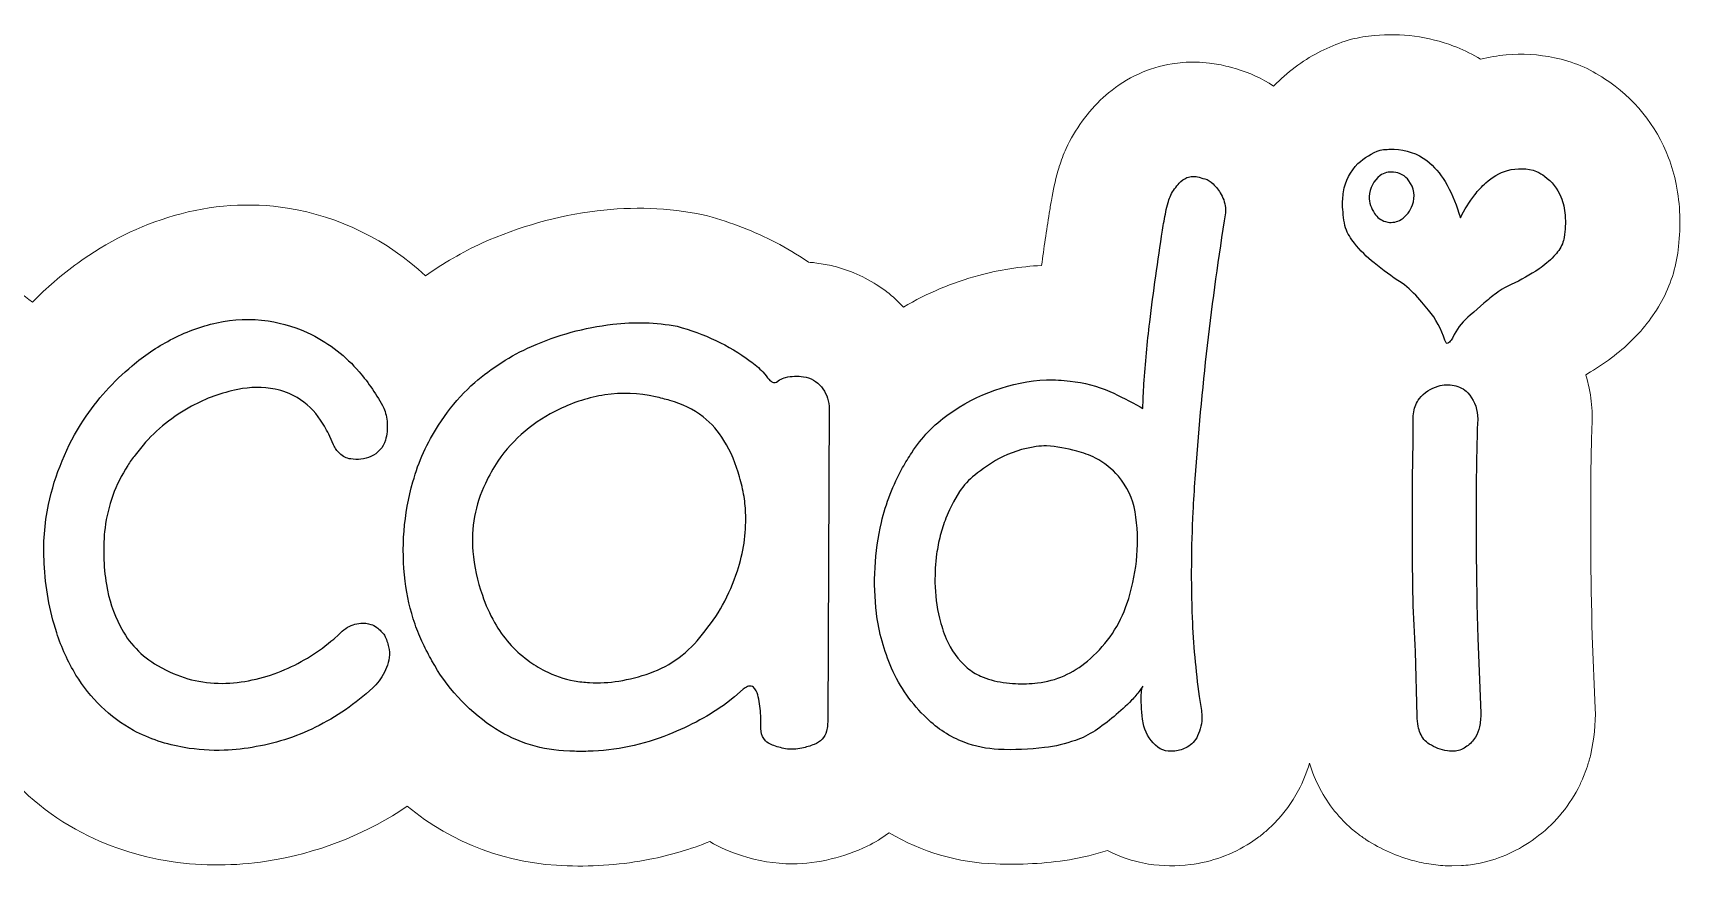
# Model space of a CAD drawing. Header units: millimetres. Extents: x -222 to 55, y 27 to 151.
# Drawn here: x -145.9 to -93.6, y 107.8 to 134.4 of the extents above; entities that cross this region are included whole.
import ezdxf

# ---------------------------------------------------------------- set-up
doc = ezdxf.new("R2010")
doc.units = ezdxf.units.MM
doc.header["$MEASUREMENT"] = 0
doc.layers.add('#Layer 1', color=7, linetype='Continuous')

msp = doc.modelspace()

# ---------------------------------------------------------------- linework, layer by layer
at = {"layer": '#Layer 1', "color": 1, "lineweight": 0}
msp.add_open_spline([(-154.1169, 107.781), (-153.5565, 107.815), (-153.0079, 107.9574), (-152.5018, 108.2005), (-152.0238, 108.429), (-151.5838, 108.7293), (-151.1969, 109.0912), (-150.6782, 109.5898), (-150.29, 110.2081), (-150.0658, 110.8918), (-149.2748, 113.31), (-147.5728, 111.9854), (-146.9399, 111.1961), (-146.1735, 110.2426), (-145.2085, 109.4678), (-144.1119, 108.9251), (-143.1607, 108.4637), (-142.1361, 108.1716), (-141.0845, 108.0621), (-140.084, 107.9538), (-139.0731, 107.9967), (-138.0854, 108.189), (-136.6195, 108.4584), (-135.2256, 109.03), (-133.9926, 109.8673), (-132.5591, 108.6863), (-130.7703, 108.0208), (-128.9133, 107.9779), (-128.0349, 107.9434), (-127.1555, 108.0121), (-126.2929, 108.1827), (-125.6437, 108.3126), (-125.0073, 108.5011), (-124.392, 108.746), (-124.0757, 108.5576), (-123.738, 108.4076), (-123.3861, 108.2989), (-122.8684, 108.1289), (-122.3274, 108.0406), (-121.7824, 108.0373), (-121.3642, 108.0366), (-120.9478, 108.0897), (-120.5432, 108.1952), (-120.151, 108.29), (-119.7695, 108.4241), (-119.4042, 108.5952), (-119.1599, 108.7166), (-118.9275, 108.861), (-118.7106, 109.0263), (-118.7106, 109.0263), (-118.7052, 109.0229), (-118.7052, 109.0229), (-117.6828, 108.4138), (-116.5223, 108.0742), (-115.3327, 108.0364), (-114.5485, 108.0032), (-113.763, 108.0472), (-112.9873, 108.1676), (-112.5772, 108.2352), (-112.173, 108.3342), (-111.7783, 108.4639), (-111.4571, 108.2957), (-111.1157, 108.1691), (-110.7626, 108.0869), (-110.7626, 108.0869), (-110.4752, 108.0319), (-110.4752, 108.0319), (-110.0379, 107.9636), (-109.5932, 107.958), (-109.1543, 108.0152), (-108.4742, 108.1002), (-107.8214, 108.3365), (-107.2446, 108.707), (-107.2446, 108.707), (-107.0185, 108.8632), (-107.0185, 108.8632), (-106.9178, 108.9382), (-106.8201, 109.0172), (-106.7256, 109.0999), (-106.7256, 109.0999), (-106.5074, 109.3048), (-106.5074, 109.3048), (-106.4262, 109.3867), (-106.3481, 109.4718), (-106.2733, 109.5595), (-106.2733, 109.5595), (-106.064, 109.8247), (-106.064, 109.8247), (-106.0026, 109.9089), (-105.9443, 109.9953), (-105.8892, 110.0836), (-105.8892, 110.0836), (-105.7234, 110.3712), (-105.7234, 110.3712), (-105.5797, 110.6453), (-105.4623, 110.9325), (-105.3729, 111.2288), (-105.3729, 111.2288), (-105.3001, 111.0125), (-105.3001, 111.0125), (-105.1088, 110.4751), (-104.8176, 109.9786), (-104.4416, 109.5497), (-104.4416, 109.5497), (-104.2179, 109.3164), (-104.2179, 109.3164), (-104.1038, 109.2047), (-103.983, 109.1003), (-103.856, 109.0033), (-103.7654, 108.9339), (-103.6722, 108.8679), (-103.5766, 108.8054), (-103.1054, 108.501), (-102.5886, 108.2737), (-102.0456, 108.1322), (-101.845, 108.082), (-101.6419, 108.0424), (-101.4372, 108.0134), (-101.2453, 107.9883), (-101.0522, 107.9749), (-100.8588, 107.9734), (-100.8588, 107.9734), (-100.5572, 107.9823), (-100.5572, 107.9823), (-100.4605, 107.9881), (-100.3641, 107.9974), (-100.268, 108.0097), (-100.268, 108.0097), (-99.9566, 108.0648), (-99.9566, 108.0648), (-99.3246, 108.1976), (-98.7295, 108.4672), (-98.2126, 108.8543), (-97.6442, 109.2685), (-97.1795, 109.8086), (-96.8547, 110.4322), (-96.7993, 110.5405), (-96.7477, 110.6504), (-96.7003, 110.7623), (-96.7003, 110.7623), (-96.5885, 111.0506), (-96.5885, 111.0506), (-96.5885, 111.0506), (-96.5602, 111.1349), (-96.5602, 111.1349), (-96.5199, 111.2612), (-96.4843, 111.3891), (-96.4537, 111.518), (-96.3435, 111.9933), (-96.2955, 112.4809), (-96.3108, 112.9684), (-96.3108, 112.9684), (-96.4076, 115.2774), (-96.4076, 115.2774), (-96.4574, 117.144), (-96.4688, 119.0108), (-96.4421, 120.8781), (-96.4363, 121.2585), (-96.4254, 121.6389), (-96.4092, 122.0188), (-96.4092, 122.0188), (-96.4092, 122.2991), (-96.4092, 122.2991), (-96.4183, 122.577), (-96.4496, 122.8539), (-96.5024, 123.1268), (-96.5024, 123.1268), (-96.5787, 123.4505), (-96.5787, 123.4505), (-96.5787, 123.4505), (-96.6062, 123.5473), (-96.6062, 123.5473), (-96.6062, 123.5473), (-96.6098, 123.5588), (-96.6098, 123.5588), (-96.6098, 123.5588), (-96.4625, 123.6458), (-96.4625, 123.6458), (-96.2007, 123.8026), (-95.9482, 123.975), (-95.7067, 124.1619), (-95.2646, 124.4994), (-94.8729, 124.8985), (-94.5439, 125.3471), (-94.5439, 125.3471), (-94.37, 125.6052), (-94.37, 125.6052), (-94.37, 125.6052), (-94.307, 125.708), (-94.307, 125.708), (-94.307, 125.708), (-94.1562, 125.9794), (-94.1562, 125.9794), (-93.891, 126.4937), (-93.7257, 127.0536), (-93.6692, 127.6295), (-93.5903, 128.2857), (-93.6156, 128.9502), (-93.7437, 129.5987), (-93.8029, 129.8861), (-93.8846, 130.1686), (-93.9885, 130.4431), (-94.3795, 131.4735), (-95.0893, 132.3522), (-96.0147, 132.9508), (-96.2525, 133.1078), (-96.5032, 133.2444), (-96.7642, 133.3588), (-97.0367, 133.4693), (-97.3188, 133.5547), (-97.6068, 133.6143), (-98.1103, 133.7207), (-98.627, 133.7516), (-99.1397, 133.7056), (-99.4116, 133.6813), (-99.681, 133.6359), (-99.9459, 133.5699), (-99.9459, 133.5699), (-100.0382, 133.6241), (-100.0382, 133.6241), (-100.284, 133.7641), (-100.5398, 133.8853), (-100.8037, 133.9868), (-101.6041, 134.288), (-102.4629, 134.4016), (-103.3141, 134.3186), (-103.5605, 134.2979), (-103.8048, 134.2581), (-104.045, 134.1998), (-104.5825, 134.0475), (-105.0932, 133.8134), (-105.5592, 133.5053), (-105.8077, 133.3428), (-106.0426, 133.1608), (-106.2617, 132.9606), (-106.2617, 132.9606), (-106.4915, 132.7352), (-106.4915, 132.7352), (-106.4915, 132.7352), (-106.5127, 132.7121), (-106.5127, 132.7121), (-106.5127, 132.7121), (-106.6521, 132.8044), (-106.6521, 132.8044), (-107.0245, 133.0313), (-107.4292, 133.2006), (-107.8521, 133.3065), (-107.8521, 133.3065), (-107.949, 133.3349), (-107.949, 133.3349), (-108.1453, 133.3835), (-108.3443, 133.421), (-108.545, 133.4466), (-108.8275, 133.4818), (-109.1129, 133.4876), (-109.3966, 133.4644), (-109.3966, 133.4644), (-109.7318, 133.4235), (-109.7318, 133.4235), (-110.4739, 133.3032), (-111.1697, 132.9852), (-111.7463, 132.5028), (-111.7463, 132.5028), (-111.9183, 132.3548), (-111.9183, 132.3548), (-112.4094, 131.8939), (-112.8081, 131.3438), (-113.0937, 130.7341), (-113.1785, 130.5481), (-113.2505, 130.3566), (-113.3093, 130.161), (-113.3093, 130.161), (-113.3128, 130.1477), (-113.3128, 130.1477), (-113.3128, 130.1477), (-113.3537, 130.0155), (-113.3537, 130.0155), (-113.4405, 129.7116), (-113.5092, 129.4025), (-113.5595, 129.0904), (-113.584, 128.954), (-113.6071, 128.8174), (-113.6287, 128.6806), (-113.7154, 128.1287), (-113.796, 127.5763), (-113.8709, 127.0227), (-114.5445, 126.9917), (-115.2125, 126.8867), (-115.8632, 126.7095), (-116.7007, 126.485), (-117.5033, 126.1462), (-118.2485, 125.7028), (-118.4125, 125.8781), (-118.5905, 126.0401), (-118.7806, 126.1871), (-118.7806, 126.1871), (-118.8463, 126.2367), (-118.8463, 126.2367), (-118.8463, 126.2367), (-119.1132, 126.4203), (-119.1132, 126.4203), (-119.1132, 126.4203), (-119.1842, 126.4647), (-119.1842, 126.4647), (-119.1842, 126.4647), (-119.4698, 126.6262), (-119.4698, 126.6262), (-119.4698, 126.6262), (-119.5435, 126.6634), (-119.5435, 126.6634), (-119.5435, 126.6634), (-119.8273, 126.792), (-119.8273, 126.792), (-119.8273, 126.792), (-119.9045, 126.8231), (-119.9045, 126.8231), (-119.9045, 126.8231), (-120.2168, 126.9323), (-120.2168, 126.9323), (-120.3857, 126.9859), (-120.5583, 127.0284), (-120.7331, 127.0591), (-120.7331, 127.0591), (-121.0612, 127.1078), (-121.0612, 127.1078), (-121.1266, 127.117), (-121.1922, 127.1227), (-121.2581, 127.1247), (-121.2581, 127.1247), (-121.259, 127.1256), (-121.259, 127.1256), (-121.259, 127.1256), (-121.4285, 127.24), (-121.4285, 127.24), (-122.0725, 127.6658), (-122.7645, 128.0144), (-123.49, 128.2788), (-123.8554, 128.4167), (-124.2278, 128.5349), (-124.6058, 128.6327), (-125.7113, 128.8574), (-126.8461, 128.899), (-127.9652, 128.756), (-129.2236, 128.6019), (-130.4514, 128.2586), (-131.6074, 127.7376), (-132.2407, 127.4486), (-132.8447, 127.099), (-133.4106, 126.6936), (-134.6217, 127.8304), (-136.145, 128.5794), (-137.7847, 128.8447), (-138.9866, 129.0325), (-140.2152, 128.9511), (-141.3817, 128.6061), (-142.4818, 128.2851), (-143.5177, 127.775), (-144.4429, 127.099), (-144.9528, 126.7259), (-145.4323, 126.3128), (-145.8763, 125.8634), (-146.4699, 126.3235), (-147.1308, 126.6896), (-147.8359, 126.949), (-148.7802, 127.2883), (-149.7853, 127.4255), (-150.7861, 127.3517), (-151.0844, 127.7252), (-151.4456, 128.0437), (-151.8532, 128.2929), (-151.8532, 128.2929), (-152.131, 128.4508), (-152.131, 128.4508), (-152.6267, 128.7149), (-153.1592, 128.9033), (-153.7107, 129.0096), (-154.0027, 129.0607), (-154.2995, 129.0757), (-154.5951, 129.0548), (-154.5951, 129.0548), (-154.8914, 129.0274), (-154.8914, 129.0274), (-155.0645, 129.0063), (-155.2362, 128.9736), (-155.4049, 128.9299), (-155.4049, 128.9299), (-155.6985, 128.8437), (-155.6985, 128.8437), (-155.6985, 128.8437), (-155.7616, 128.8225), (-155.7616, 128.8225), (-155.7616, 128.8225), (-156.0464, 128.7126), (-156.0464, 128.7126), (-156.2072, 128.6454), (-156.3634, 128.5674), (-156.5138, 128.4791), (-156.5138, 128.4791), (-156.7871, 128.3071), (-156.7871, 128.3071), (-156.7871, 128.3071), (-156.8419, 128.269), (-156.8419, 128.269), (-156.8419, 128.269), (-157.0877, 128.0828), (-157.0877, 128.0828), (-157.0877, 128.0828), (-157.1391, 128.0401), (-157.1391, 128.0401), (-157.3106, 127.8953), (-157.4717, 127.7389), (-157.6216, 127.5717), (-157.6216, 127.5717), (-157.8222, 127.3305), (-157.8222, 127.3305), (-158.0756, 127.0062), (-158.2856, 126.6501), (-158.4467, 126.2714), (-158.4467, 126.2714), (-158.6711, 126.6927), (-158.6711, 126.6927), (-158.9238, 127.1697), (-159.1939, 127.6371), (-159.481, 128.0942), (-159.481, 128.0942), (-159.5856, 128.2575), (-159.5856, 128.2575), (-159.5856, 128.2575), (-159.5794, 128.3434), (-159.5794, 128.3434), (-159.5556, 128.7689), (-159.5854, 129.1958), (-159.6681, 129.6138), (-159.7086, 129.8235), (-159.7616, 130.0306), (-159.8269, 130.2338), (-159.9171, 130.5031), (-160.0292, 130.7643), (-160.1622, 131.0152), (-160.531, 131.6932), (-161.0758, 132.2589), (-161.7394, 132.6527), (-162.2706, 132.9717), (-162.8565, 133.1886), (-163.4674, 133.2923), (-163.4674, 133.2923), (-163.5595, 133.3065), (-163.5595, 133.3065), (-163.5595, 133.3065), (-163.8709, 133.341), (-163.8709, 133.341), (-164.2202, 133.3683), (-164.5716, 133.3543), (-164.9177, 133.2994), (-164.9177, 133.2994), (-165.237, 133.2382), (-165.237, 133.2382), (-165.3796, 133.2051), (-165.521, 133.1657), (-165.6601, 133.1203), (-165.6601, 133.1203), (-165.9448, 133.0173), (-165.9448, 133.0173), (-166.5913, 132.7633), (-167.1787, 132.3789), (-167.6702, 131.8881), (-167.7494, 131.8061), (-167.8261, 131.7215), (-167.8999, 131.6345), (-167.8999, 131.6345), (-168.0959, 131.3861), (-168.0959, 131.3861), (-168.2132, 131.2301), (-168.3182, 131.0651), (-168.41, 130.8929), (-168.6421, 130.4622), (-168.8709, 130.0327), (-169.0983, 129.5995), (-169.3743, 129.0717), (-169.6284, 128.5329), (-169.8602, 127.9843), (-170.0359, 127.5761), (-170.2056, 127.1652), (-170.3687, 126.7521), (-170.498, 126.4244), (-170.6236, 126.0952), (-170.7451, 125.7644), (-170.7451, 125.7644), (-170.7451, 125.7643), (-170.7451, 125.7643), (-170.7451, 125.7643), (-170.7453, 125.7637), (-170.7453, 125.7637), (-171.2802, 124.3942), (-174.4599, 124.7808), (-175.0382, 124.7808), (-177.2472, 124.7808), (-179.0382, 122.9898), (-179.0382, 120.7808), (-179.0382, 118.5718), (-177.2472, 116.7808), (-175.0382, 116.7808), (-173.8103, 116.7808), (-173.345, 115.2637), (-173.4771, 114.2146), (-173.4771, 114.2146), (-173.4774, 114.2124), (-173.4774, 114.2124), (-173.4774, 114.2124), (-173.4774, 114.2123), (-173.4774, 114.2123), (-173.5232, 113.8295), (-173.5656, 113.446), (-173.6045, 113.0624), (-173.6045, 113.0624), (-173.6214, 112.8362), (-173.6214, 112.8362), (-173.6283, 112.6226), (-173.6223, 112.4087), (-173.6036, 112.1958), (-173.552, 111.669), (-173.4109, 111.1549), (-173.1867, 110.6753), (-173.1867, 110.6753), (-173.0386, 110.3844), (-173.0386, 110.3844), (-173.0386, 110.3844), (-172.9809, 110.2824), (-172.9809, 110.2824), (-172.9809, 110.2824), (-172.8017, 109.9977), (-172.8017, 109.9977), (-172.3319, 109.2954), (-171.6776, 108.736), (-170.9106, 108.3814), (-170.4435, 108.1692), (-169.9438, 108.0381), (-169.4328, 107.9937), (-168.8896, 107.9447), (-168.342, 107.9812), (-167.8103, 108.102), (-167.6599, 108.1374), (-167.5113, 108.18), (-167.365, 108.2297), (-167.365, 108.2297), (-167.0651, 108.3451), (-167.0651, 108.3451), (-166.9585, 108.3907), (-166.8535, 108.4401), (-166.7503, 108.4931), (-166.7503, 108.4931), (-166.6918, 108.5242), (-166.6918, 108.5242), (-166.6918, 108.5242), (-166.4124, 108.6893), (-166.4124, 108.6893), (-166.3068, 108.7566), (-166.204, 108.8281), (-166.1045, 108.9039), (-166.1045, 108.9039), (-165.865, 109.1008), (-165.865, 109.1008), (-165.5953, 109.3402), (-165.3538, 109.61), (-165.1456, 109.9045), (-164.8392, 110.3289), (-164.5956, 110.7952), (-164.4226, 111.2891), (-164.3269, 111.5685), (-164.2606, 111.8572), (-164.225, 112.1506), (-164.225, 112.1506), (-164.161, 112.7227), (-164.161, 112.7227), (-164.1269, 113.0159), (-164.0889, 113.3087), (-164.0475, 113.6008), (-164.0475, 113.6008), (-163.7804, 113.6319), (-163.7804, 113.6319), (-163.6821, 113.2359), (-163.5915, 112.8376), (-163.509, 112.438), (-163.509, 112.438), (-163.3601, 111.6814), (-163.3601, 111.6814), (-163.2828, 111.3077), (-163.1566, 110.9458), (-162.9847, 110.6054), (-162.8699, 110.3759), (-162.7353, 110.1572), (-162.582, 109.9515), (-162.582, 109.9515), (-162.3994, 109.7245), (-162.3994, 109.7245), (-162.1529, 109.4394), (-161.8726, 109.1856), (-161.5647, 108.9687), (-161.5647, 108.9687), (-161.3047, 108.7965), (-161.3047, 108.7965), (-160.9488, 108.5805), (-160.5697, 108.4054), (-160.1746, 108.2741), (-160.1746, 108.2741), (-159.8828, 108.1872), (-159.8828, 108.1872), (-159.8828, 108.1872), (-159.7595, 108.1562), (-159.7595, 108.1562), (-159.7595, 108.1562), (-159.449, 108.0922), (-159.449, 108.0922), (-159.449, 108.0922), (-159.3222, 108.0719), (-159.3222, 108.0719), (-159.3222, 108.0719), (-159.0046, 108.0346), (-159.0046, 108.0346), (-158.8239, 108.019), (-158.6422, 108.0155), (-158.4609, 108.0239), (-158.4609, 108.0239), (-158.1619, 108.0453), (-158.1619, 108.0453), (-157.8478, 108.0777), (-157.5381, 108.1431), (-157.2376, 108.2404), (-157.2376, 108.2404), (-156.9502, 108.3433), (-156.9502, 108.3433), (-156.8706, 108.3747), (-156.792, 108.4085), (-156.7142, 108.4445), (-156.2025, 108.1492), (-155.6442, 107.9432), (-155.0634, 107.835), (-154.8787, 107.8055), (-154.6925, 107.7866), (-154.5055, 107.7783), (-154.5055, 107.7783), (-154.1756, 107.7783), (-154.1756, 107.7783), (-154.1756, 107.7783), (-154.1169, 107.781), (-154.1169, 107.781)], degree=3, knots=[0, 0, 0, 0, 0.0046512, 0.0046512, 0.0046512, 0.0093023, 0.0093023, 0.0093023, 0.0139535, 0.0139535, 0.0139535, 0.0186047, 0.0186047, 0.0186047, 0.0232558, 0.0232558, 0.0232558, 0.027907, 0.027907, 0.027907, 0.0325581, 0.0325581, 0.0325581, 0.0372093, 0.0372093, 0.0372093, 0.0418605, 0.0418605, 0.0418605, 0.0465116, 0.0465116, 0.0465116, 0.0511628, 0.0511628, 0.0511628, 0.055814, 0.055814, 0.055814, 0.0604651, 0.0604651, 0.0604651, 0.0651163, 0.0651163, 0.0651163, 0.0697674, 0.0697674, 0.0697674, 0.0744186, 0.0744186, 0.0744186, 0.0790698, 0.0790698, 0.0790698, 0.0837209, 0.0837209, 0.0837209, 0.0883721, 0.0883721, 0.0883721, 0.0930233, 0.0930233, 0.0930233, 0.0976744, 0.0976744, 0.0976744, 0.1023256, 0.1023256, 0.1023256, 0.1069767, 0.1069767, 0.1069767, 0.1116279, 0.1116279, 0.1116279, 0.1162791, 0.1162791, 0.1162791, 0.1209302, 0.1209302, 0.1209302, 0.1255814, 0.1255814, 0.1255814, 0.1302326, 0.1302326, 0.1302326, 0.1348837, 0.1348837, 0.1348837, 0.1395349, 0.1395349, 0.1395349, 0.144186, 0.144186, 0.144186, 0.1488372, 0.1488372, 0.1488372, 0.1534884, 0.1534884, 0.1534884, 0.1581395, 0.1581395, 0.1581395, 0.1627907, 0.1627907, 0.1627907, 0.1674419, 0.1674419, 0.1674419, 0.172093, 0.172093, 0.172093, 0.1767442, 0.1767442, 0.1767442, 0.1813953, 0.1813953, 0.1813953, 0.1860465, 0.1860465, 0.1860465, 0.1906977, 0.1906977, 0.1906977, 0.1953488, 0.1953488, 0.1953488, 0.2, 0.2, 0.2, 0.2046512, 0.2046512, 0.2046512, 0.2093023, 0.2093023, 0.2093023, 0.2139535, 0.2139535, 0.2139535, 0.2186047, 0.2186047, 0.2186047, 0.2232558, 0.2232558, 0.2232558, 0.227907, 0.227907, 0.227907, 0.2325581, 0.2325581, 0.2325581, 0.2372093, 0.2372093, 0.2372093, 0.2418605, 0.2418605, 0.2418605, 0.2465116, 0.2465116, 0.2465116, 0.2511628, 0.2511628, 0.2511628, 0.255814, 0.255814, 0.255814, 0.2604651, 0.2604651, 0.2604651, 0.2651163, 0.2651163, 0.2651163, 0.2697674, 0.2697674, 0.2697674, 0.2744186, 0.2744186, 0.2744186, 0.2790698, 0.2790698, 0.2790698, 0.2837209, 0.2837209, 0.2837209, 0.2883721, 0.2883721, 0.2883721, 0.2930233, 0.2930233, 0.2930233, 0.2976744, 0.2976744, 0.2976744, 0.3023256, 0.3023256, 0.3023256, 0.3069767, 0.3069767, 0.3069767, 0.3116279, 0.3116279, 0.3116279, 0.3162791, 0.3162791, 0.3162791, 0.3209302, 0.3209302, 0.3209302, 0.3255814, 0.3255814, 0.3255814, 0.3302326, 0.3302326, 0.3302326, 0.3348837, 0.3348837, 0.3348837, 0.3395349, 0.3395349, 0.3395349, 0.344186, 0.344186, 0.344186, 0.3488372, 0.3488372, 0.3488372, 0.3534884, 0.3534884, 0.3534884, 0.3581395, 0.3581395, 0.3581395, 0.3627907, 0.3627907, 0.3627907, 0.3674419, 0.3674419, 0.3674419, 0.372093, 0.372093, 0.372093, 0.3767442, 0.3767442, 0.3767442, 0.3813953, 0.3813953, 0.3813953, 0.3860465, 0.3860465, 0.3860465, 0.3906977, 0.3906977, 0.3906977, 0.3953488, 0.3953488, 0.3953488, 0.4, 0.4, 0.4, 0.4046512, 0.4046512, 0.4046512, 0.4093023, 0.4093023, 0.4093023, 0.4139535, 0.4139535, 0.4139535, 0.4186047, 0.4186047, 0.4186047, 0.4232558, 0.4232558, 0.4232558, 0.427907, 0.427907, 0.427907, 0.4325581, 0.4325581, 0.4325581, 0.4372093, 0.4372093, 0.4372093, 0.4418605, 0.4418605, 0.4418605, 0.4465116, 0.4465116, 0.4465116, 0.4511628, 0.4511628, 0.4511628, 0.455814, 0.455814, 0.455814, 0.4604651, 0.4604651, 0.4604651, 0.4651163, 0.4651163, 0.4651163, 0.4697674, 0.4697674, 0.4697674, 0.4744186, 0.4744186, 0.4744186, 0.4790698, 0.4790698, 0.4790698, 0.4837209, 0.4837209, 0.4837209, 0.4883721, 0.4883721, 0.4883721, 0.4930233, 0.4930233, 0.4930233, 0.4976744, 0.4976744, 0.4976744, 0.5023256, 0.5023256, 0.5023256, 0.5069767, 0.5069767, 0.5069767, 0.5116279, 0.5116279, 0.5116279, 0.5162791, 0.5162791, 0.5162791, 0.5209302, 0.5209302, 0.5209302, 0.5255814, 0.5255814, 0.5255814, 0.5302326, 0.5302326, 0.5302326, 0.5348837, 0.5348837, 0.5348837, 0.5395349, 0.5395349, 0.5395349, 0.544186, 0.544186, 0.544186, 0.5488372, 0.5488372, 0.5488372, 0.5534884, 0.5534884, 0.5534884, 0.5581395, 0.5581395, 0.5581395, 0.5627907, 0.5627907, 0.5627907, 0.5674419, 0.5674419, 0.5674419, 0.572093, 0.572093, 0.572093, 0.5767442, 0.5767442, 0.5767442, 0.5813953, 0.5813953, 0.5813953, 0.5860465, 0.5860465, 0.5860465, 0.5906977, 0.5906977, 0.5906977, 0.5953488, 0.5953488, 0.5953488, 0.6, 0.6, 0.6, 0.6046512, 0.6046512, 0.6046512, 0.6093023, 0.6093023, 0.6093023, 0.6139535, 0.6139535, 0.6139535, 0.6186047, 0.6186047, 0.6186047, 0.6232558, 0.6232558, 0.6232558, 0.627907, 0.627907, 0.627907, 0.6325581, 0.6325581, 0.6325581, 0.6372093, 0.6372093, 0.6372093, 0.6418605, 0.6418605, 0.6418605, 0.6465116, 0.6465116, 0.6465116, 0.6511628, 0.6511628, 0.6511628, 0.655814, 0.655814, 0.655814, 0.6604651, 0.6604651, 0.6604651, 0.6651163, 0.6651163, 0.6651163, 0.6697674, 0.6697674, 0.6697674, 0.6744186, 0.6744186, 0.6744186, 0.6790698, 0.6790698, 0.6790698, 0.6837209, 0.6837209, 0.6837209, 0.6883721, 0.6883721, 0.6883721, 0.6930233, 0.6930233, 0.6930233, 0.6976744, 0.6976744, 0.6976744, 0.7023256, 0.7023256, 0.7023256, 0.7069767, 0.7069767, 0.7069767, 0.7116279, 0.7116279, 0.7116279, 0.7162791, 0.7162791, 0.7162791, 0.7209302, 0.7209302, 0.7209302, 0.7255814, 0.7255814, 0.7255814, 0.7302326, 0.7302326, 0.7302326, 0.7348837, 0.7348837, 0.7348837, 0.7395349, 0.7395349, 0.7395349, 0.744186, 0.744186, 0.744186, 0.7488372, 0.7488372, 0.7488372, 0.7534884, 0.7534884, 0.7534884, 0.7581395, 0.7581395, 0.7581395, 0.7627907, 0.7627907, 0.7627907, 0.7674419, 0.7674419, 0.7674419, 0.772093, 0.772093, 0.772093, 0.7767442, 0.7767442, 0.7767442, 0.7813953, 0.7813953, 0.7813953, 0.7860465, 0.7860465, 0.7860465, 0.7906977, 0.7906977, 0.7906977, 0.7953488, 0.7953488, 0.7953488, 0.8, 0.8, 0.8, 0.8046512, 0.8046512, 0.8046512, 0.8093023, 0.8093023, 0.8093023, 0.8139535, 0.8139535, 0.8139535, 0.8186047, 0.8186047, 0.8186047, 0.8232558, 0.8232558, 0.8232558, 0.827907, 0.827907, 0.827907, 0.8325581, 0.8325581, 0.8325581, 0.8372093, 0.8372093, 0.8372093, 0.8418605, 0.8418605, 0.8418605, 0.8465116, 0.8465116, 0.8465116, 0.8511628, 0.8511628, 0.8511628, 0.855814, 0.855814, 0.855814, 0.8604651, 0.8604651, 0.8604651, 0.8651163, 0.8651163, 0.8651163, 0.8697674, 0.8697674, 0.8697674, 0.8744186, 0.8744186, 0.8744186, 0.8790698, 0.8790698, 0.8790698, 0.8837209, 0.8837209, 0.8837209, 0.8883721, 0.8883721, 0.8883721, 0.8930233, 0.8930233, 0.8930233, 0.8976744, 0.8976744, 0.8976744, 0.9023256, 0.9023256, 0.9023256, 0.9069767, 0.9069767, 0.9069767, 0.9116279, 0.9116279, 0.9116279, 0.9162791, 0.9162791, 0.9162791, 0.9209302, 0.9209302, 0.9209302, 0.9255814, 0.9255814, 0.9255814, 0.9302326, 0.9302326, 0.9302326, 0.9348837, 0.9348837, 0.9348837, 0.9395349, 0.9395349, 0.9395349, 0.944186, 0.944186, 0.944186, 0.9488372, 0.9488372, 0.9488372, 0.9534884, 0.9534884, 0.9534884, 0.9581395, 0.9581395, 0.9581395, 0.9627907, 0.9627907, 0.9627907, 0.9674419, 0.9674419, 0.9674419, 0.972093, 0.972093, 0.972093, 0.9767442, 0.9767442, 0.9767442, 0.9813953, 0.9813953, 0.9813953, 0.9860465, 0.9860465, 0.9860465, 0.9906977, 0.9906977, 0.9906977, 0.9953488, 0.9953488, 0.9953488, 1, 1, 1, 1], dxfattribs=at)
at = {"layer": '#Layer 1'}
for points, knots in [([(-100.9876, 124.5572), (-100.9876, 124.5572), (-100.9636, 124.5714), (-100.9636, 124.5714), (-100.9636, 124.5714), (-100.9369, 124.5944), (-100.9369, 124.5944), (-100.9009, 124.6339), (-100.8682, 124.6764), (-100.8393, 124.7212), (-100.8393, 124.7212), (-100.7845, 124.8322), (-100.7845, 124.8322), (-100.6555, 125.0673), (-100.4843, 125.2766), (-100.2796, 125.4495), (-100.2796, 125.4495), (-100.1652, 125.5444), (-100.1652, 125.5444), (-100.1652, 125.5444), (-99.8423, 125.8265), (-99.8423, 125.8265), (-99.7179, 125.9353), (-99.5895, 126.0394), (-99.4574, 126.1388), (-99.374, 126.2056), (-99.2854, 126.2656), (-99.1922, 126.3179), (-99.1922, 126.3179), (-98.9774, 126.4182), (-98.9774, 126.4182), (-98.6704, 126.5602), (-98.3752, 126.727), (-98.0949, 126.9166), (-97.9232, 127.0325), (-97.7645, 127.1663), (-97.6213, 127.3158), (-97.509, 127.4322), (-97.418, 127.5672), (-97.3524, 127.7149), (-97.3261, 127.7792), (-97.307, 127.846), (-97.2958, 127.9145), (-97.2591, 128.1469), (-97.2493, 128.3825), (-97.2665, 128.617), (-97.2807, 128.8172), (-97.3265, 129.014), (-97.4022, 129.1998), (-97.5099, 129.4607), (-97.6876, 129.6865), (-97.9158, 129.8527), (-97.9961, 129.9118), (-98.0809, 129.9646), (-98.1694, 130.0106), (-98.4688, 130.1129), (-98.792, 130.123), (-99.0973, 130.0398), (-99.3522, 129.9621), (-99.586, 129.8275), (-99.7811, 129.646), (-99.9096, 129.5303), (-100.0273, 129.4029), (-100.1325, 129.2654), (-100.3059, 129.0374), (-100.4587, 128.7943), (-100.5892, 128.5391), (-100.5892, 128.5391), (-100.6344, 128.6871), (-100.6344, 128.6871), (-100.739, 129.0372), (-100.8865, 129.3729), (-101.0735, 129.6868), (-101.2244, 129.9421), (-101.4217, 130.1668), (-101.6554, 130.3494), (-101.954, 130.5756), (-102.3161, 130.7022), (-102.6905, 130.7113), (-102.8389, 130.7162), (-102.9873, 130.7073), (-103.1341, 130.6847), (-103.3952, 130.5921), (-103.6344, 130.4466), (-103.8366, 130.2571), (-104.0822, 130.0164), (-104.243, 129.7023), (-104.2942, 129.3622), (-104.32, 129.2024), (-104.3295, 129.0405), (-104.3227, 128.8788), (-104.3124, 128.655), (-104.2822, 128.4326), (-104.2323, 128.2143), (-104.1638, 128.0392), (-104.069, 127.8757), (-103.9511, 127.7292), (-103.765, 127.4985), (-103.5548, 127.2887), (-103.3239, 127.1029), (-103.0505, 126.8781), (-102.7639, 126.6701), (-102.4652, 126.4803), (-102.4652, 126.4803), (-102.3658, 126.4065), (-102.3658, 126.4065), (-102.1646, 126.2425), (-101.9784, 126.0606), (-101.8098, 125.8628), (-101.8098, 125.8628), (-101.5969, 125.611), (-101.5969, 125.611), (-101.3685, 125.3256), (-101.1941, 125.001), (-101.0824, 124.6529), (-101.0824, 124.6529), (-101.062, 124.6104), (-101.062, 124.6104), (-101.062, 124.6104), (-101.039, 124.5714), (-101.039, 124.5714), (-101.039, 124.5714), (-101.0248, 124.5572), (-101.0248, 124.5572), (-101.0248, 124.5572), (-101.007, 124.5528), (-101.007, 124.5528), (-101.007, 124.5528), (-100.9876, 124.5572), (-100.9876, 124.5572)], [0, 0, 0, 0, 0.0232558, 0.0232558, 0.0232558, 0.0465116, 0.0465116, 0.0465116, 0.0697674, 0.0697674, 0.0697674, 0.0930233, 0.0930233, 0.0930233, 0.1162791, 0.1162791, 0.1162791, 0.1395349, 0.1395349, 0.1395349, 0.1627907, 0.1627907, 0.1627907, 0.1860465, 0.1860465, 0.1860465, 0.2093023, 0.2093023, 0.2093023, 0.2325581, 0.2325581, 0.2325581, 0.255814, 0.255814, 0.255814, 0.2790698, 0.2790698, 0.2790698, 0.3023256, 0.3023256, 0.3023256, 0.3255814, 0.3255814, 0.3255814, 0.3488372, 0.3488372, 0.3488372, 0.372093, 0.372093, 0.372093, 0.3953488, 0.3953488, 0.3953488, 0.4186047, 0.4186047, 0.4186047, 0.4418605, 0.4418605, 0.4418605, 0.4651163, 0.4651163, 0.4651163, 0.4883721, 0.4883721, 0.4883721, 0.5116279, 0.5116279, 0.5116279, 0.5348837, 0.5348837, 0.5348837, 0.5581395, 0.5581395, 0.5581395, 0.5813953, 0.5813953, 0.5813953, 0.6046512, 0.6046512, 0.6046512, 0.627907, 0.627907, 0.627907, 0.6511628, 0.6511628, 0.6511628, 0.6744186, 0.6744186, 0.6744186, 0.6976744, 0.6976744, 0.6976744, 0.7209302, 0.7209302, 0.7209302, 0.744186, 0.744186, 0.744186, 0.7674419, 0.7674419, 0.7674419, 0.7906977, 0.7906977, 0.7906977, 0.8139535, 0.8139535, 0.8139535, 0.8372093, 0.8372093, 0.8372093, 0.8604651, 0.8604651, 0.8604651, 0.8837209, 0.8837209, 0.8837209, 0.9069767, 0.9069767, 0.9069767, 0.9302326, 0.9302326, 0.9302326, 0.9534884, 0.9534884, 0.9534884, 0.9767442, 0.9767442, 0.9767442, 1, 1, 1, 1]), ([(-109.6466, 111.6174), (-109.5073, 111.6298), (-109.3721, 111.6714), (-109.25, 111.7397), (-109.1082, 111.8231), (-108.9946, 111.9469), (-108.9236, 112.0954), (-108.8279, 112.2917), (-108.7819, 112.5087), (-108.7897, 112.727), (-108.7912, 112.808), (-108.7982, 112.8891), (-108.811, 112.9692), (-108.811, 112.9692), (-108.8705, 113.3514), (-108.8705, 113.3514), (-108.9874, 114.1798), (-109.0622, 115.0134), (-109.0949, 115.8493), (-109.138, 116.9685), (-109.1305, 118.089), (-109.0727, 119.2075), (-109.0564, 119.5569), (-109.0357, 119.9062), (-109.0106, 120.2552), (-108.813, 123.0824), (-108.488, 125.8997), (-108.0367, 128.6979), (-108.0367, 128.6979), (-108.034, 128.7945), (-108.034, 128.7945), (-108.0409, 128.9649), (-108.0899, 129.1311), (-108.1768, 129.2779), (-108.2469, 129.4011), (-108.3335, 129.5141), (-108.434, 129.614), (-108.5061, 129.689), (-108.5962, 129.7443), (-108.6958, 129.7746), (-108.6958, 129.7746), (-108.7614, 129.7862), (-108.7614, 129.7862), (-108.7614, 129.7862), (-108.8713, 129.8226), (-108.8713, 129.8226), (-108.9383, 129.8398), (-109.0072, 129.8482), (-109.0762, 129.8474), (-109.1396, 129.8447), (-109.2021, 129.8322), (-109.2617, 129.81), (-109.3545, 129.7711), (-109.4372, 129.7117), (-109.5038, 129.6362), (-109.6112, 129.5224), (-109.7026, 129.3944), (-109.7752, 129.2558), (-109.8083, 129.1907), (-109.8321, 129.1215), (-109.8463, 129.0499), (-109.8463, 129.0499), (-109.8595, 129.0225), (-109.8595, 129.0225), (-109.891, 128.9262), (-109.9153, 128.8278), (-109.9322, 128.728), (-109.9702, 128.5326), (-110.0047, 128.3365), (-110.0359, 128.1398), (-110.1871, 127.1706), (-110.3222, 126.1987), (-110.4414, 125.2252), (-110.5206, 124.5741), (-110.5818, 123.921), (-110.6251, 123.2666), (-110.6414, 123.0072), (-110.6525, 122.7476), (-110.6578, 122.4878), (-110.6578, 122.4878), (-110.7439, 122.5418), (-110.7439, 122.5418), (-111.0596, 122.7108), (-111.3793, 122.8723), (-111.7027, 123.0261), (-112.1044, 123.2002), (-112.5304, 123.3119), (-112.9658, 123.3571), (-113.2142, 123.3849), (-113.4638, 123.3989), (-113.7136, 123.3987), (-114.8366, 123.3351), (-115.9182, 122.9527), (-116.8315, 122.2962), (-117.2904, 121.9677), (-117.6829, 121.5557), (-117.989, 121.0818), (-118.09, 120.9281), (-118.1865, 120.7713), (-118.2782, 120.6118), (-118.5842, 120.0664), (-118.8103, 119.48), (-118.9497, 118.8705), (-119.1693, 117.9261), (-119.2225, 116.9505), (-119.1066, 115.9877), (-119.0327, 115.3864), (-118.8714, 114.7993), (-118.6278, 114.2446), (-118.3645, 113.6468), (-117.9856, 113.1069), (-117.5127, 112.656), (-117.1726, 112.3272), (-116.7712, 112.0683), (-116.3312, 111.8941), (-115.9805, 111.7611), (-115.6105, 111.6859), (-115.2357, 111.6714), (-114.7481, 111.6474), (-114.2593, 111.6657), (-113.7748, 111.7264), (-113.4423, 111.7673), (-113.1151, 111.8441), (-112.7991, 111.9553), (-112.5807, 112.0323), (-112.3718, 112.1341), (-112.1763, 112.2587), (-111.7597, 112.545), (-111.3713, 112.8702), (-111.0162, 113.2299), (-110.9234, 113.3271), (-110.8363, 113.4295), (-110.7553, 113.5369), (-110.7553, 113.5369), (-110.6578, 113.6797), (-110.6578, 113.6797), (-110.6578, 113.6797), (-110.6747, 113.6513), (-110.6747, 113.6513), (-110.6934, 113.5977), (-110.7043, 113.542), (-110.7075, 113.4855), (-110.7193, 113.201), (-110.7068, 112.9161), (-110.6703, 112.6338), (-110.6601, 112.5562), (-110.6452, 112.4792), (-110.6258, 112.4033), (-110.5491, 112.1424), (-110.3954, 111.911), (-110.1851, 111.7389), (-110.087, 111.6685), (-109.9718, 111.6258), (-109.8515, 111.6156), (-109.7834, 111.6091), (-109.7147, 111.6096), (-109.6466, 111.6174)], [0, 0, 0, 0, 0.0192308, 0.0192308, 0.0192308, 0.0384615, 0.0384615, 0.0384615, 0.0576923, 0.0576923, 0.0576923, 0.0769231, 0.0769231, 0.0769231, 0.0961538, 0.0961538, 0.0961538, 0.1153846, 0.1153846, 0.1153846, 0.1346154, 0.1346154, 0.1346154, 0.1538462, 0.1538462, 0.1538462, 0.1730769, 0.1730769, 0.1730769, 0.1923077, 0.1923077, 0.1923077, 0.2115385, 0.2115385, 0.2115385, 0.2307692, 0.2307692, 0.2307692, 0.25, 0.25, 0.25, 0.2692308, 0.2692308, 0.2692308, 0.2884615, 0.2884615, 0.2884615, 0.3076923, 0.3076923, 0.3076923, 0.3269231, 0.3269231, 0.3269231, 0.3461538, 0.3461538, 0.3461538, 0.3653846, 0.3653846, 0.3653846, 0.3846154, 0.3846154, 0.3846154, 0.4038462, 0.4038462, 0.4038462, 0.4230769, 0.4230769, 0.4230769, 0.4423077, 0.4423077, 0.4423077, 0.4615385, 0.4615385, 0.4615385, 0.4807692, 0.4807692, 0.4807692, 0.5, 0.5, 0.5, 0.5192308, 0.5192308, 0.5192308, 0.5384615, 0.5384615, 0.5384615, 0.5576923, 0.5576923, 0.5576923, 0.5769231, 0.5769231, 0.5769231, 0.5961538, 0.5961538, 0.5961538, 0.6153846, 0.6153846, 0.6153846, 0.6346154, 0.6346154, 0.6346154, 0.6538462, 0.6538462, 0.6538462, 0.6730769, 0.6730769, 0.6730769, 0.6923077, 0.6923077, 0.6923077, 0.7115385, 0.7115385, 0.7115385, 0.7307692, 0.7307692, 0.7307692, 0.75, 0.75, 0.75, 0.7692308, 0.7692308, 0.7692308, 0.7884615, 0.7884615, 0.7884615, 0.8076923, 0.8076923, 0.8076923, 0.8269231, 0.8269231, 0.8269231, 0.8461538, 0.8461538, 0.8461538, 0.8653846, 0.8653846, 0.8653846, 0.8846154, 0.8846154, 0.8846154, 0.9038462, 0.9038462, 0.9038462, 0.9230769, 0.9230769, 0.9230769, 0.9423077, 0.9423077, 0.9423077, 0.9615385, 0.9615385, 0.9615385, 0.9807692, 0.9807692, 0.9807692, 1, 1, 1, 1]), ([(-102.8892, 128.3988), (-102.8892, 128.3988), (-102.963, 128.4167), (-102.963, 128.4167), (-103.106, 128.4579), (-103.2289, 128.55), (-103.3089, 128.6755), (-103.42, 128.8327), (-103.4809, 129.0198), (-103.4836, 129.2123), (-103.4686, 129.4736), (-103.341, 129.7156), (-103.1341, 129.8758), (-103.0109, 129.9628), (-102.8602, 130.002), (-102.7101, 129.9857), (-102.5152, 129.9719), (-102.3368, 129.8712), (-102.224, 129.7117), (-102.0567, 129.4936), (-102.0125, 129.2051), (-102.107, 128.9471), (-102.1733, 128.756), (-102.3008, 128.5923), (-102.4698, 128.4813), (-102.5953, 128.4047), (-102.7441, 128.3754), (-102.8892, 128.3988)], [0, 0, 0, 0, 0.1111111, 0.1111111, 0.1111111, 0.2222222, 0.2222222, 0.2222222, 0.3333333, 0.3333333, 0.3333333, 0.4444444, 0.4444444, 0.4444444, 0.5555556, 0.5555556, 0.5555556, 0.6666667, 0.6666667, 0.6666667, 0.7777778, 0.7777778, 0.7777778, 0.8888889, 0.8888889, 0.8888889, 1, 1, 1, 1]), ([(-139.7983, 111.6421), (-139.4557, 111.6536), (-139.1145, 111.6923), (-138.7782, 111.7584), (-138.0821, 111.8801), (-137.4088, 112.1074), (-136.7816, 112.4325), (-136.1236, 112.7713), (-135.5184, 113.2044), (-134.9853, 113.7178), (-134.8408, 113.8784), (-134.7271, 114.0642), (-134.6499, 114.2659), (-134.5549, 114.4701), (-134.5302, 114.7001), (-134.58, 114.9197), (-134.6081, 115.048), (-134.6523, 115.1722), (-134.7111, 115.2896), (-134.7774, 115.3873), (-134.8603, 115.4725), (-134.956, 115.5415), (-135.0136, 115.5821), (-135.0766, 115.6142), (-135.1431, 115.6373), (-135.245, 115.67), (-135.3526, 115.6811), (-135.4589, 115.6702), (-135.6307, 115.6574), (-135.7968, 115.6026), (-135.9424, 115.5105), (-136.0242, 115.4569), (-136.0969, 115.3908), (-136.1579, 115.3145), (-136.1579, 115.3145), (-136.3212, 115.1726), (-136.3212, 115.1726), (-136.7874, 114.7736), (-137.3102, 114.4459), (-137.8725, 114.2003), (-138.4632, 113.9425), (-139.0967, 113.7961), (-139.7405, 113.7683), (-140.3976, 113.7429), (-141.0503, 113.8851), (-141.6371, 114.1818), (-141.6371, 114.1818), (-141.9076, 114.3271), (-141.9076, 114.3271), (-142.4157, 114.6216), (-142.8286, 115.0556), (-143.0971, 115.5779), (-143.3106, 115.9917), (-143.4568, 116.437), (-143.53, 116.8969), (-143.6296, 117.4923), (-143.645, 118.0987), (-143.576, 118.6983), (-143.4874, 119.4025), (-143.2414, 120.0775), (-142.8568, 120.6737), (-142.7843, 120.7886), (-142.7064, 120.8999), (-142.6234, 121.0073), (-142.6234, 121.0073), (-142.3688, 121.3214), (-142.3688, 121.3214), (-141.939, 121.827), (-141.4169, 122.2466), (-140.8307, 122.5578), (-140.3729, 122.8083), (-139.8797, 122.9876), (-139.3681, 123.0901), (-138.9755, 123.1702), (-138.571, 123.1724), (-138.1777, 123.0962), (-137.9329, 123.0474), (-137.6977, 122.9591), (-137.4813, 122.8346), (-137.1836, 122.6533), (-136.9294, 122.4086), (-136.7372, 122.1178), (-136.6264, 121.9532), (-136.5294, 121.7795), (-136.4471, 121.599), (-136.4471, 121.599), (-136.329, 121.3319), (-136.329, 121.3319), (-136.2813, 121.2285), (-136.2149, 121.1346), (-136.133, 121.0552), (-136.0376, 120.9628), (-135.9152, 120.9032), (-135.7837, 120.8848), (-135.5668, 120.8503), (-135.3446, 120.8774), (-135.1422, 120.963), (-134.9209, 121.0591), (-134.7525, 121.2469), (-134.681, 121.4774), (-134.6326, 121.6567), (-134.6143, 121.8429), (-134.6268, 122.0282), (-134.6335, 122.191), (-134.6706, 122.3511), (-134.736, 122.5002), (-134.952, 122.9129), (-135.2142, 123.2999), (-135.5175, 123.6532), (-135.9363, 124.1432), (-136.4495, 124.5437), (-137.0263, 124.8313), (-137.4599, 125.0477), (-137.9248, 125.1946), (-138.4038, 125.2668), (-138.9463, 125.3452), (-139.4984, 125.3242), (-140.0334, 125.2046), (-140.5464, 125.0891), (-141.0418, 124.9058), (-141.5067, 124.66), (-141.9372, 124.4322), (-142.3416, 124.1584), (-142.7131, 123.8431), (-143.3095, 123.348), (-143.8294, 122.7676), (-144.2563, 122.1205), (-144.7875, 121.3019), (-145.1645, 120.3933), (-145.3687, 119.4392), (-145.4958, 118.8244), (-145.5411, 118.1957), (-145.5037, 117.5693), (-145.4728, 116.8216), (-145.3396, 116.0818), (-145.108, 115.3702), (-144.9554, 114.9019), (-144.7501, 114.4521), (-144.496, 114.0301), (-144.0532, 113.2927), (-143.4234, 112.6856), (-142.6704, 112.2701), (-142.1665, 112.0047), (-141.6233, 111.8218), (-141.0614, 111.7282), (-140.6443, 111.6566), (-140.2212, 111.6278), (-139.7983, 111.6421)], [0, 0, 0, 0, 0.0204082, 0.0204082, 0.0204082, 0.0408163, 0.0408163, 0.0408163, 0.0612245, 0.0612245, 0.0612245, 0.0816327, 0.0816327, 0.0816327, 0.1020408, 0.1020408, 0.1020408, 0.122449, 0.122449, 0.122449, 0.1428571, 0.1428571, 0.1428571, 0.1632653, 0.1632653, 0.1632653, 0.1836735, 0.1836735, 0.1836735, 0.2040816, 0.2040816, 0.2040816, 0.2244898, 0.2244898, 0.2244898, 0.244898, 0.244898, 0.244898, 0.2653061, 0.2653061, 0.2653061, 0.2857143, 0.2857143, 0.2857143, 0.3061224, 0.3061224, 0.3061224, 0.3265306, 0.3265306, 0.3265306, 0.3469388, 0.3469388, 0.3469388, 0.3673469, 0.3673469, 0.3673469, 0.3877551, 0.3877551, 0.3877551, 0.4081633, 0.4081633, 0.4081633, 0.4285714, 0.4285714, 0.4285714, 0.4489796, 0.4489796, 0.4489796, 0.4693878, 0.4693878, 0.4693878, 0.4897959, 0.4897959, 0.4897959, 0.5102041, 0.5102041, 0.5102041, 0.5306122, 0.5306122, 0.5306122, 0.5510204, 0.5510204, 0.5510204, 0.5714286, 0.5714286, 0.5714286, 0.5918367, 0.5918367, 0.5918367, 0.6122449, 0.6122449, 0.6122449, 0.6326531, 0.6326531, 0.6326531, 0.6530612, 0.6530612, 0.6530612, 0.6734694, 0.6734694, 0.6734694, 0.6938776, 0.6938776, 0.6938776, 0.7142857, 0.7142857, 0.7142857, 0.7346939, 0.7346939, 0.7346939, 0.755102, 0.755102, 0.755102, 0.7755102, 0.7755102, 0.7755102, 0.7959184, 0.7959184, 0.7959184, 0.8163265, 0.8163265, 0.8163265, 0.8367347, 0.8367347, 0.8367347, 0.8571429, 0.8571429, 0.8571429, 0.877551, 0.877551, 0.877551, 0.8979592, 0.8979592, 0.8979592, 0.9183673, 0.9183673, 0.9183673, 0.9387755, 0.9387755, 0.9387755, 0.9591837, 0.9591837, 0.9591837, 0.9795918, 0.9795918, 0.9795918, 1, 1, 1, 1]), ([(-128.2537, 111.6094), (-127.3766, 111.6299), (-126.5104, 111.8092), (-125.6973, 112.139), (-125.3599, 112.2739), (-125.0307, 112.4289), (-124.7117, 112.6028), (-124.4169, 112.7632), (-124.1329, 112.943), (-123.8621, 113.1412), (-123.8621, 113.1412), (-123.6083, 113.3381), (-123.6083, 113.3381), (-123.6083, 113.3381), (-123.3334, 113.5759), (-123.3334, 113.5759), (-123.2929, 113.6114), (-123.2471, 113.6401), (-123.1976, 113.661), (-123.1609, 113.6773), (-123.12, 113.682), (-123.0806, 113.6744), (-123.0313, 113.661), (-122.9888, 113.6301), (-122.9608, 113.5874), (-122.9113, 113.5094), (-122.8756, 113.4237), (-122.8553, 113.3338), (-122.8124, 113.1383), (-122.7875, 112.9394), (-122.7808, 112.7394), (-122.7739, 112.6038), (-122.771, 112.468), (-122.7719, 112.3323), (-122.7719, 112.3323), (-122.7657, 112.24), (-122.7657, 112.24), (-122.7545, 112.1297), (-122.7067, 112.0263), (-122.63, 111.9464), (-122.567, 111.8857), (-122.4922, 111.8389), (-122.41, 111.8089), (-122.2765, 111.7558), (-122.1379, 111.7164), (-121.9966, 111.691), (-121.8224, 111.6608), (-121.6438, 111.6674), (-121.4725, 111.7104), (-121.3395, 111.7409), (-121.2089, 111.78), (-121.0812, 111.8276), (-120.8886, 111.8944), (-120.7425, 112.0538), (-120.6928, 112.2516), (-120.6755, 112.3132), (-120.6637, 112.376), (-120.6572, 112.4396), (-120.6572, 112.4396), (-120.651, 112.5824), (-120.651, 112.5824), (-120.651, 112.5824), (-120.6128, 122.5632), (-120.6128, 122.5632), (-120.629, 122.7867), (-120.7135, 122.9998), (-120.855, 123.1734), (-120.9981, 123.3468), (-121.2003, 123.461), (-121.4227, 123.4945), (-121.6116, 123.5232), (-121.8042, 123.5155), (-121.9904, 123.4723), (-122.0576, 123.4558), (-122.1216, 123.4285), (-122.1802, 123.3916), (-122.1802, 123.3916), (-122.2751, 123.3242), (-122.2751, 123.3242), (-122.2751, 123.3242), (-122.323, 123.3101), (-122.323, 123.3101), (-122.323, 123.3101), (-122.3728, 123.3126), (-122.3728, 123.3126), (-122.4111, 123.3222), (-122.4466, 123.3408), (-122.4765, 123.3667), (-122.543, 123.4271), (-122.6004, 123.4966), (-122.6467, 123.5735), (-122.6467, 123.5735), (-122.708, 123.6452), (-122.708, 123.6452), (-122.8333, 123.7733), (-122.9701, 123.8894), (-123.1169, 123.9922), (-123.4557, 124.2438), (-123.8178, 124.4624), (-124.1982, 124.6449), (-124.5958, 124.8273), (-125.0071, 124.9781), (-125.4286, 125.0956), (-126.1035, 125.2208), (-126.7936, 125.2417), (-127.4749, 125.1578), (-128.365, 125.0539), (-129.2345, 124.817), (-130.0543, 124.4551), (-130.7052, 124.1619), (-131.31, 123.7755), (-131.8497, 123.3082), (-132.1704, 123.0283), (-132.459, 122.7135), (-132.7101, 122.3698), (-132.7101, 122.3698), (-132.9938, 121.9583), (-132.9938, 121.9583), (-133.3604, 121.4062), (-133.6357, 120.7987), (-133.8092, 120.1593), (-134.1016, 119.1365), (-134.1857, 118.0654), (-134.0566, 117.0096), (-133.9995, 116.544), (-133.8944, 116.0856), (-133.7425, 115.6418), (-133.6696, 115.4309), (-133.5846, 115.2245), (-133.488, 115.0234), (-133.3999, 114.8409), (-133.3067, 114.6607), (-133.2086, 114.4833), (-132.748, 113.6531), (-132.101, 112.9414), (-131.3183, 112.4042), (-130.6391, 111.9451), (-129.8498, 111.6757), (-129.0315, 111.6236), (-129.0315, 111.6236), (-128.8346, 111.6129), (-128.8346, 111.6129), (-128.6411, 111.606), (-128.4473, 111.6047), (-128.2537, 111.6094)], [0, 0, 0, 0, 0.0208333, 0.0208333, 0.0208333, 0.0416667, 0.0416667, 0.0416667, 0.0625, 0.0625, 0.0625, 0.0833333, 0.0833333, 0.0833333, 0.1041667, 0.1041667, 0.1041667, 0.125, 0.125, 0.125, 0.1458333, 0.1458333, 0.1458333, 0.1666667, 0.1666667, 0.1666667, 0.1875, 0.1875, 0.1875, 0.2083333, 0.2083333, 0.2083333, 0.2291667, 0.2291667, 0.2291667, 0.25, 0.25, 0.25, 0.2708333, 0.2708333, 0.2708333, 0.2916667, 0.2916667, 0.2916667, 0.3125, 0.3125, 0.3125, 0.3333333, 0.3333333, 0.3333333, 0.3541667, 0.3541667, 0.3541667, 0.375, 0.375, 0.375, 0.3958333, 0.3958333, 0.3958333, 0.4166667, 0.4166667, 0.4166667, 0.4375, 0.4375, 0.4375, 0.4583333, 0.4583333, 0.4583333, 0.4791667, 0.4791667, 0.4791667, 0.5, 0.5, 0.5, 0.5208333, 0.5208333, 0.5208333, 0.5416667, 0.5416667, 0.5416667, 0.5625, 0.5625, 0.5625, 0.5833333, 0.5833333, 0.5833333, 0.6041667, 0.6041667, 0.6041667, 0.625, 0.625, 0.625, 0.6458333, 0.6458333, 0.6458333, 0.6666667, 0.6666667, 0.6666667, 0.6875, 0.6875, 0.6875, 0.7083333, 0.7083333, 0.7083333, 0.7291667, 0.7291667, 0.7291667, 0.75, 0.75, 0.75, 0.7708333, 0.7708333, 0.7708333, 0.7916667, 0.7916667, 0.7916667, 0.8125, 0.8125, 0.8125, 0.8333333, 0.8333333, 0.8333333, 0.8541667, 0.8541667, 0.8541667, 0.875, 0.875, 0.875, 0.8958333, 0.8958333, 0.8958333, 0.9166667, 0.9166667, 0.9166667, 0.9375, 0.9375, 0.9375, 0.9583333, 0.9583333, 0.9583333, 0.9791667, 0.9791667, 0.9791667, 1, 1, 1, 1]), ([(-128.2111, 113.7923), (-128.3739, 113.7981), (-128.5361, 113.8159), (-128.6964, 113.8455), (-129.0185, 113.9058), (-129.3302, 114.0119), (-129.6223, 114.1603), (-129.814, 114.2579), (-129.9973, 114.3709), (-130.1706, 114.4984), (-130.6006, 114.8191), (-130.9588, 115.2264), (-131.2217, 115.6941), (-131.3785, 115.9695), (-131.5071, 116.2602), (-131.6057, 116.5616), (-131.7663, 117.0101), (-131.8681, 117.4777), (-131.9082, 117.9524), (-131.9693, 118.6945), (-131.8325, 119.4395), (-131.5116, 120.1115), (-131.3974, 120.3557), (-131.2658, 120.5913), (-131.1178, 120.8165), (-130.6237, 121.5281), (-129.95, 122.0964), (-129.1656, 122.4639), (-128.7093, 122.685), (-128.223, 122.8379), (-127.7223, 122.918), (-127.1882, 123), (-126.6432, 122.9793), (-126.1169, 122.8568), (-125.9634, 122.8219), (-125.8108, 122.7834), (-125.6591, 122.7415), (-125.2765, 122.6366), (-124.9176, 122.4593), (-124.6018, 122.219), (-124.3393, 122.0119), (-124.1166, 121.7588), (-123.9446, 121.4722), (-123.7266, 121.1116), (-123.5603, 120.7223), (-123.4504, 120.3155), (-123.393, 120.1106), (-123.3454, 119.9031), (-123.3076, 119.6937), (-123.2791, 119.4977), (-123.2617, 119.3), (-123.2553, 119.102), (-123.2477, 118.8059), (-123.2655, 118.5098), (-123.3086, 118.2167), (-123.3542, 117.9175), (-123.4246, 117.6225), (-123.5196, 117.3351), (-123.6428, 116.9585), (-123.8005, 116.5943), (-123.9907, 116.2468), (-124.1715, 115.9189), (-124.3858, 115.6106), (-124.6302, 115.3268), (-125.0478, 114.7564), (-125.6288, 114.3258), (-126.296, 114.092), (-126.6165, 113.9765), (-126.9469, 113.8906), (-127.2832, 113.8357), (-127.59, 113.787), (-127.9012, 113.7725), (-128.2111, 113.7923)], [0, 0, 0, 0, 0.0416667, 0.0416667, 0.0416667, 0.0833333, 0.0833333, 0.0833333, 0.125, 0.125, 0.125, 0.1666667, 0.1666667, 0.1666667, 0.2083333, 0.2083333, 0.2083333, 0.25, 0.25, 0.25, 0.2916667, 0.2916667, 0.2916667, 0.3333333, 0.3333333, 0.3333333, 0.375, 0.375, 0.375, 0.4166667, 0.4166667, 0.4166667, 0.4583333, 0.4583333, 0.4583333, 0.5, 0.5, 0.5, 0.5416667, 0.5416667, 0.5416667, 0.5833333, 0.5833333, 0.5833333, 0.625, 0.625, 0.625, 0.6666667, 0.6666667, 0.6666667, 0.7083333, 0.7083333, 0.7083333, 0.75, 0.75, 0.75, 0.7916667, 0.7916667, 0.7916667, 0.8333333, 0.8333333, 0.8333333, 0.875, 0.875, 0.875, 0.9166667, 0.9166667, 0.9166667, 0.9583333, 0.9583333, 0.9583333, 1, 1, 1, 1]), ([(-100.7454, 111.6138), (-100.6153, 111.6347), (-100.4925, 111.6873), (-100.3879, 111.7673), (-100.2763, 111.8423), (-100.1815, 111.9395), (-100.1094, 112.0529), (-100.0494, 112.1559), (-100.0066, 112.2679), (-99.9826, 112.3846), (-99.9533, 112.5275), (-99.9393, 112.6732), (-99.9408, 112.8193), (-99.9408, 112.8193), (-100.0402, 115.2018), (-100.0402, 115.2018), (-100.0914, 117.1213), (-100.1028, 119.0422), (-100.0747, 120.962), (-100.0685, 121.3588), (-100.0571, 121.7552), (-100.0402, 122.1516), (-100.0402, 122.1516), (-100.0445, 122.259), (-100.0445, 122.259), (-100.0607, 122.5307), (-100.1708, 122.7883), (-100.3559, 122.988), (-100.4734, 123.1075), (-100.6255, 123.1873), (-100.7906, 123.216), (-100.9565, 123.2492), (-101.1278, 123.2428), (-101.2909, 123.1974), (-101.5255, 123.1264), (-101.734, 122.988), (-101.8904, 122.799), (-101.9807, 122.6766), (-102.0403, 122.5342), (-102.0643, 122.3839), (-102.0797, 122.2987), (-102.0872, 122.2124), (-102.0864, 122.1258), (-102.0864, 122.1258), (-102.0901, 121.434), (-102.0901, 121.434), (-102.0901, 121.434), (-102.1042, 120.2764), (-102.1042, 120.2764), (-102.1179, 118.9963), (-102.113, 117.7157), (-102.0892, 116.4357), (-102.0734, 115.8825), (-102.0476, 115.3299), (-102.012, 114.7778), (-102.012, 114.7778), (-101.9606, 112.7279), (-101.9606, 112.7279), (-101.9573, 112.6186), (-101.9451, 112.5097), (-101.9242, 112.4024), (-101.8981, 112.2516), (-101.8363, 112.1094), (-101.7442, 111.9873), (-101.6971, 111.9282), (-101.6397, 111.8783), (-101.5747, 111.8399), (-101.3998, 111.7309), (-101.205, 111.6576), (-101.0017, 111.6236), (-100.9171, 111.6087), (-100.8308, 111.6054), (-100.7454, 111.6138)], [0, 0, 0, 0, 0.0416667, 0.0416667, 0.0416667, 0.0833333, 0.0833333, 0.0833333, 0.125, 0.125, 0.125, 0.1666667, 0.1666667, 0.1666667, 0.2083333, 0.2083333, 0.2083333, 0.25, 0.25, 0.25, 0.2916667, 0.2916667, 0.2916667, 0.3333333, 0.3333333, 0.3333333, 0.375, 0.375, 0.375, 0.4166667, 0.4166667, 0.4166667, 0.4583333, 0.4583333, 0.4583333, 0.5, 0.5, 0.5, 0.5416667, 0.5416667, 0.5416667, 0.5833333, 0.5833333, 0.5833333, 0.625, 0.625, 0.625, 0.6666667, 0.6666667, 0.6666667, 0.7083333, 0.7083333, 0.7083333, 0.75, 0.75, 0.75, 0.7916667, 0.7916667, 0.7916667, 0.8333333, 0.8333333, 0.8333333, 0.875, 0.875, 0.875, 0.9166667, 0.9166667, 0.9166667, 0.9583333, 0.9583333, 0.9583333, 1, 1, 1, 1]), ([(-114.6982, 113.7578), (-114.958, 113.7672), (-115.2156, 113.8065), (-115.4664, 113.8748), (-115.5832, 113.9069), (-115.6977, 113.9474), (-115.8087, 113.9963), (-115.9591, 114.0628), (-116.0997, 114.1496), (-116.2265, 114.2544), (-116.5146, 114.5099), (-116.7437, 114.8251), (-116.898, 115.1778), (-116.9835, 115.3906), (-117.0536, 115.6089), (-117.1081, 115.8315), (-117.1975, 116.2028), (-117.2457, 116.5827), (-117.2518, 116.9643), (-117.2571, 117.267), (-117.2397, 117.5698), (-117.1995, 117.8699), (-117.1721, 118.0658), (-117.1339, 118.2602), (-117.0853, 118.4518), (-117.0373, 118.6389), (-116.9781, 118.8228), (-116.9078, 119.0026), (-116.9078, 119.0026), (-116.7951, 119.266), (-116.7951, 119.266), (-116.7951, 119.266), (-116.6656, 119.5207), (-116.6656, 119.5207), (-116.6656, 119.5207), (-116.4749, 119.8488), (-116.4749, 119.8488), (-116.3448, 120.0501), (-116.1809, 120.2276), (-115.9905, 120.3731), (-115.7506, 120.5622), (-115.4984, 120.7351), (-115.2357, 120.8912), (-114.862, 121.0869), (-114.4577, 121.2176), (-114.04, 121.2778), (-113.9319, 121.2938), (-113.8229, 121.3021), (-113.7136, 121.3027), (-113.3907, 121.2734), (-113.0708, 121.2175), (-112.7574, 121.135), (-112.5516, 121.0821), (-112.3518, 121.0082), (-112.1612, 120.9143), (-111.8838, 120.7706), (-111.6375, 120.5733), (-111.4366, 120.334), (-111.1601, 120.0139), (-110.977, 119.6239), (-110.907, 119.2066), (-110.8253, 118.7486), (-110.806, 118.2818), (-110.8494, 117.8185), (-110.8879, 117.3573), (-110.9742, 116.9013), (-111.1067, 116.4579), (-111.1067, 116.4579), (-111.2069, 116.1686), (-111.2069, 116.1686), (-111.4547, 115.5065), (-111.8727, 114.9212), (-112.4185, 114.4717), (-112.8634, 114.0875), (-113.4142, 113.8466), (-113.9984, 113.7808), (-114.2304, 113.7523), (-114.4647, 113.7447), (-114.6982, 113.7578)], [0, 0, 0, 0, 0.0384615, 0.0384615, 0.0384615, 0.0769231, 0.0769231, 0.0769231, 0.1153846, 0.1153846, 0.1153846, 0.1538462, 0.1538462, 0.1538462, 0.1923077, 0.1923077, 0.1923077, 0.2307692, 0.2307692, 0.2307692, 0.2692308, 0.2692308, 0.2692308, 0.3076923, 0.3076923, 0.3076923, 0.3461538, 0.3461538, 0.3461538, 0.3846154, 0.3846154, 0.3846154, 0.4230769, 0.4230769, 0.4230769, 0.4615385, 0.4615385, 0.4615385, 0.5, 0.5, 0.5, 0.5384615, 0.5384615, 0.5384615, 0.5769231, 0.5769231, 0.5769231, 0.6153846, 0.6153846, 0.6153846, 0.6538462, 0.6538462, 0.6538462, 0.6923077, 0.6923077, 0.6923077, 0.7307692, 0.7307692, 0.7307692, 0.7692308, 0.7692308, 0.7692308, 0.8076923, 0.8076923, 0.8076923, 0.8461538, 0.8461538, 0.8461538, 0.8846154, 0.8846154, 0.8846154, 0.9230769, 0.9230769, 0.9230769, 0.9615385, 0.9615385, 0.9615385, 1, 1, 1, 1])]:
    msp.add_open_spline(points, degree=3, knots=knots, dxfattribs=at)

doc.saveas('drawing.dxf')
